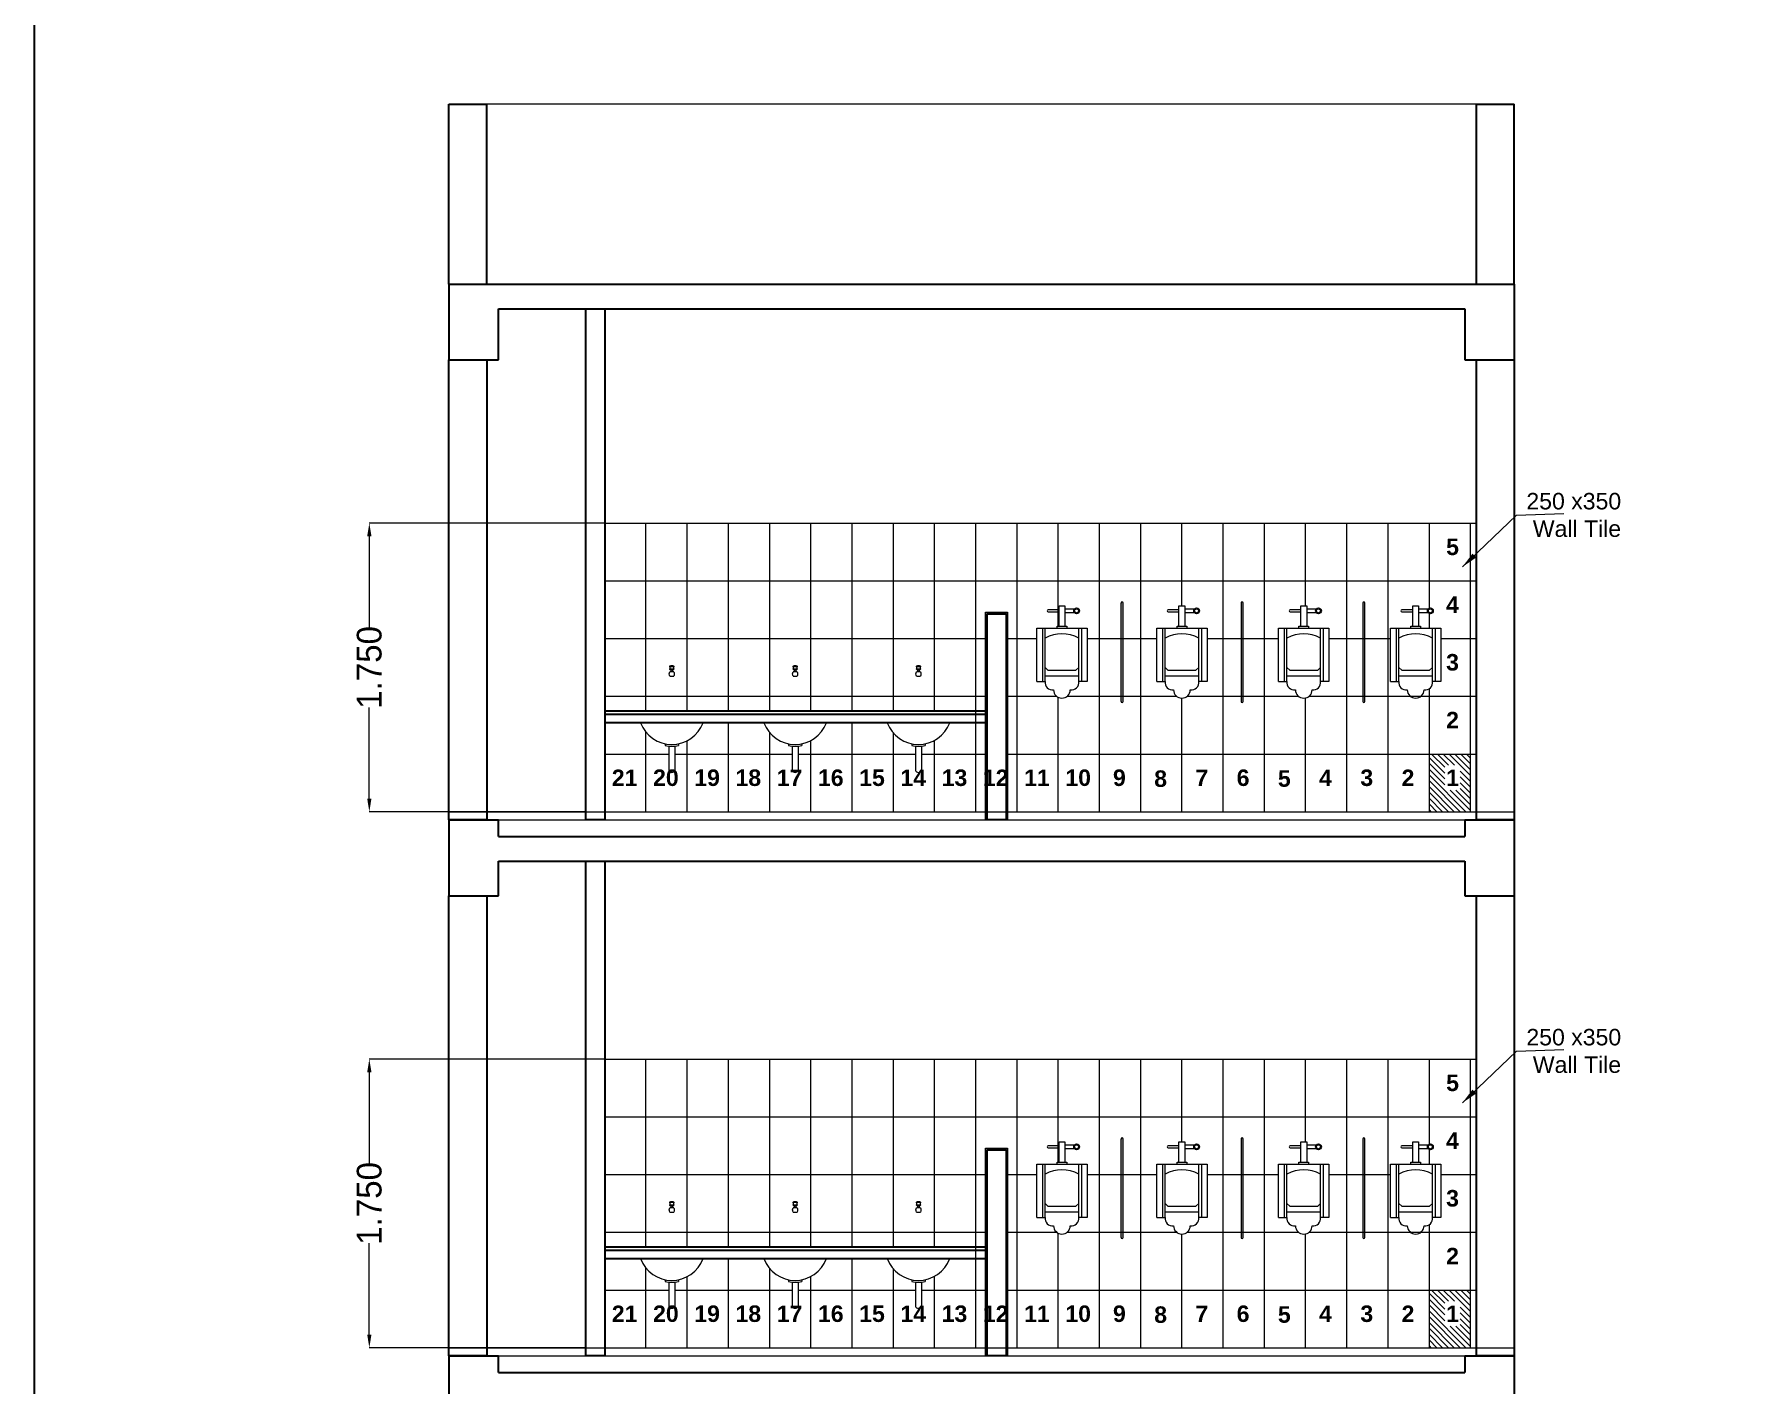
# Model space of a CAD drawing. Header units: millimetres. Extents: x 3614 to 12428, y -844 to 6844.
# Drawn here: x 5558.22 to 5568.58, y -790.68 to -782.49 of the extents above; entities that cross this region are included whole.
import ezdxf

# ---------------------------------------------------------------- set-up
doc = ezdxf.new("R2010")
doc.units = ezdxf.units.MM
doc.header["$LTSCALE"] = 40
doc.header["$MEASUREMENT"] = 0
doc.header["$PDMODE"] = 32
doc.header["$PDSIZE"] = 0.02
doc.layers.get('0').update_dxf_attribs({"linetype": 'CONTINUOUS', "lineweight": 20})
doc.layers.get('Defpoints').update_dxf_attribs({"linetype": 'CONTINUOUS', "lineweight": 20})
for name, color, linetype, lineweight in [('Dim', 220, 'CONTINUOUS', 15), ('Fixture', 44, 'CONTINUOUS', 15), ('FLOOR FINISH', 10, 'CONTINUOUS', 15), ('Furniture', 13, 'CONTINUOUS', 15), ('Plaster', 141, 'CONTINUOUS', 5), ('slab', 7, 'CONTINUOUS', 30), ('STONE', 11, 'CONTINUOUS', 9), ('TEXT', 7, 'CONTINUOUS', 20), ('Wall', 7, 'CONTINUOUS', 30), ('WALL TILE', 40, 'CONTINUOUS', 13)]:
    doc.layers.add(name, color=color, linetype=linetype, lineweight=lineweight)
doc.styles.add('ATTR', font='romans.shx', dxfattribs={"width": 0.8, "height": 1.2})
doc.styles.add('DIM', font='arial.ttf')
doc.styles.add('dim-stylus bt', font='arial.ttf')
doc.styles.add('Tabrej', font='GOTHIC.TTF')
doc.dimstyles.new('Copy of 1  100 SMALL', dxfattribs={"dimscale": 100, "dimtxt": 4.5, "dimasz": 3, "dimexe": 1.5, "dimexo": 0, "dimgap": 1, "dimtad": 1, "dimdec": 0, "dimzin": 0, "dimdsep": 46, "dimtxsty": 'dim-stylus bt', "dimblk": 'ARCHTICK', "dimcen": 0, "dimdle": 1.5, "dimclrd": 256, "dimclre": 256, "dimclrt": 7, "dimadec": 0, "dimazin": 0, "dimtfac": 0.7, "dimtdec": 0, "dimtofl": 0, "dimtmove": 2, "dimatfit": 3, "dimfxl": 0, "dimtolj": 1, "dimtzin": 0, "dimlwd": 15, "dimlwe": 15, "dimarcsym": 0})
doc.dimstyles.new('Tabrej', dxfattribs={"dimtxt": 0.5, "dimasz": 0.45, "dimexe": 0.18, "dimexo": 0.0625, "dimgap": 0.09, "dimtad": 0, "dimdec": 3, "dimzin": 0, "dimdsep": 46, "dimtxsty": 'Tabrej', "dimcen": 0, "dimclrd": 256, "dimclre": 256, "dimclrt": 7, "dimaunit": 1, "dimadec": 3, "dimazin": 0, "dimtfac": 1, "dimtdec": 3, "dimtofl": 0, "dimtmove": 0, "dimatfit": 3, "dimfxl": 0, "dimtolj": 1, "dimtzin": 0, "dimlwd": -1, "dimlwe": -1, "dimarcsym": 0})

# ---------------------------------------------------------------- blocks, each defined once
blk = doc.blocks.new('*D221')
at = {"layer": 'Defpoints', "color": 0, "ltscale": 0.05, "transparency": 16777216}
for p in [(5560.254, -788.708), (5561.682, -788.708), (5561.567, -790.458)]:
    blk.add_point(p, dxfattribs=at)
at = {"layer": 'Dim', "ltscale": 0.05, "transparency": 16777216}
for p, q in [((5561.682, -788.708), (5560.254, -788.708)), ((5560.254, -788.788), (5560.254, -789.341)), ((5560.254, -790.378), (5560.254, -789.825)), ((5561.567, -790.458), (5560.254, -790.458))]:
    blk.add_line(p, q, dxfattribs=at)
for points in [[(5560.241, -788.788), (5560.267, -788.788), (5560.254, -788.708)], [(5560.241, -790.378), (5560.267, -790.378), (5560.254, -790.458)]]:
    blk.add_solid(points, dxfattribs=at)
at = {"layer": 'Dim', "color": 7, "ltscale": 0.05, "transparency": 16777216, "insert": (5560.254, -789.583), "char_height": 0.15, "attachment_point": 5, "rotation": 90, "style": 'Tabrej'}
blk.add_mtext('\\A1;1.750', dxfattribs=at)
blk = doc.blocks.new('UIOP')
at = {"layer": 'Fixture'}
for p, q in [((3845.508, -469.333), (3845.533, -469.333)), ((3845.533, -469.346), (3845.508, -469.346)), ((3845.508, -469.365), (3845.533, -469.365)), ((3845.533, -469.39), (3845.508, -469.39)), ((3845.514, -469.365), (3845.514, -469.352)), ((3845.527, -469.352), (3845.527, -469.365))]:
    blk.add_line(p, q, dxfattribs=at)
for points in [[(3845.508, -469.346), (3845.508, -469.333)], [(3845.514, -469.327), (3845.527, -469.327)], [(3845.533, -469.333), (3845.533, -469.346)], [(3845.527, -469.352), (3845.514, -469.352)]]:
    blk.add_lwpolyline(points, dxfattribs=at)
for centre, radius, start, end in [((3845.514, -469.333), 0.00615, 88.2224, 181.7776), ((3845.514, -469.346), 0.00615, 178.2224, 271.7776), ((3845.527, -469.333), 0.00615, 358.2224, 91.7776), ((3845.527, -469.346), 0.00615, 268.2224, 1.7776), ((3845.537, -469.377), 0.0316, 156.3417, 203.6583), ((3845.504, -469.377), 0.0316, 336.3417, 23.6584)]:
    blk.add_arc(centre, radius, start, end, dxfattribs=at)
blk = doc.blocks.new('Urinal Toilet 2 EV')
for p, q in [((-1.05, 31.6), (-4.9, 31.6)), ((-4.9, 30.9), (-1.05, 30.9)), ((-1.05, 33), (1.05, 33)), ((-1.05, 25.7), (-1.05, 33)), ((1.05, 33), (1.05, 25.7)), ((1.05, 31.95), (4.483, 31.95)), ((-7, 25), (-7, 6)), ((-6, 6), (-6, 25)), ((-1.75, 25), (-1.75, 25.7)), ((-1.75, 25.7), (1.75, 25.7)), ((4.472, 30.55), (1.05, 30.55)), ((1.75, 25.7), (1.75, 25)), ((6, 6), (6, 25)), ((7, 25), (7, 6)), ((-6, 11), (-5, 10)), ((-6, 8), (6, 8)), ((-5, 10), (5, 10)), ((5, 10), (6, 11)), ((-9, 6), (-6, 6)), ((9, 6), (6, 6))]:
    blk.add_line(p, q)
blk.add_lwpolyline([(-9, 6), (-9, 25), (9, 25), (9, 6)])
for radius in [1.05, 0.7]:
    blk.add_circle((5.25, 31.25), radius)
for centre, radius, start, end in [((-4.9, 31.25), 0.35, 90, 270), ((0, 10.25), 12.75, 61.92752, 118.0725), ((-3.417, 5.583), 2.617, 170.8376, 279.1623), ((0, 3), 3, 180, 0), ((3.417, 5.583), 2.617, 260.8377, 9.162352)]:
    blk.add_arc(centre, radius, start, end)
at = {"style": 'ATTR', "width": 0.8, "flags": 9}
blk.add_attdef('ESTCODE', (0, 0), '', height=0.000000825, dxfattribs=at)
blk = doc.blocks.new('_ArchTick')
at = {"color": 0, "const_width": 0.15}
blk.add_lwpolyline([(-0.5, -0.5), (0.5, 0.5)], dxfattribs=at)
blk = doc.blocks.new('*D222')
at = {"layer": 'Defpoints', "color": 0, "ltscale": 0.05, "transparency": 16777216}
for p in [(5560.254, -785.458), (5561.682, -785.458), (5561.567, -787.208)]:
    blk.add_point(p, dxfattribs=at)
at = {"layer": 'Dim', "ltscale": 0.05, "transparency": 16777216}
for p, q in [((5561.682, -785.458), (5560.254, -785.458)), ((5560.254, -785.538), (5560.254, -786.091)), ((5560.254, -787.128), (5560.254, -786.575)), ((5561.567, -787.208), (5560.254, -787.208))]:
    blk.add_line(p, q, dxfattribs=at)
for points in [[(5560.241, -785.538), (5560.267, -785.538), (5560.254, -785.458)], [(5560.241, -787.128), (5560.267, -787.128), (5560.254, -787.208)]]:
    blk.add_solid(points, dxfattribs=at)
at = {"layer": 'Dim', "color": 7, "ltscale": 0.05, "transparency": 16777216, "insert": (5560.254, -786.333), "char_height": 0.15, "attachment_point": 5, "rotation": 90, "style": 'Tabrej'}
blk.add_mtext('\\A1;1.750', dxfattribs=at)

msp = doc.modelspace()

# ---------------------------------------------------------------- hatches: boundary and pattern name
at = {"layer": 'STONE', "ltscale": 0.05}
for points in [[(5564.8244, -785.9426, 1), (5564.8119, -785.9426), (5564.8119, -786.5401, 1), (5564.8244, -786.5401)], [(5565.5521, -785.9426, 1), (5565.5396, -785.9426), (5565.5396, -786.5401, 1), (5565.5521, -786.5401)], [(5566.2908, -785.9426, 1), (5566.2783, -785.9426), (5566.2783, -786.5401, 1), (5566.2908, -786.5401)], [(5564.8244, -789.1926, 1), (5564.8119, -789.1926), (5564.8119, -789.7901, 1), (5564.8244, -789.7901)], [(5565.5521, -789.1926, 1), (5565.5396, -789.1926), (5565.5396, -789.7901, 1), (5565.5521, -789.7901)], [(5566.2908, -789.1926, 1), (5566.2783, -789.1926), (5566.2783, -789.7901, 1), (5566.2908, -789.7901)]]:
    msp.add_hatch(color=256, dxfattribs=at).paths.add_polyline_path(points)
at = {"layer": 'WALL TILE'}
h = msp.add_hatch(dxfattribs=at)
h.set_pattern_fill('ANSI31', color=256, scale=0.2, style=0)
h.set_pattern_definition([(135, (9397.45781, -316.432003), (0.01767766953, 0.01767766953), [])])
h.paths.add_polyline_path([(5566.6816, -786.8581), (5566.9316, -786.8581), (5566.9316, -787.2081), (5566.6816, -787.2081)])
h.paths.add_polyline_path([(5566.8687, -786.9262), (5566.7748, -786.9262), (5566.7748, -787.0766), (5566.8687, -787.0766)], flags=16)
h = msp.add_hatch(dxfattribs=at)
h.set_pattern_fill('ANSI31', color=256, scale=0.2, style=0)
h.set_pattern_definition([(135, (9397.45781, -319.682003), (0.01767766953, 0.01767766953), [])])
h.paths.add_polyline_path([(5566.6816, -790.1081), (5566.9316, -790.1081), (5566.9316, -790.4581), (5566.6816, -790.4581)])
h.paths.add_polyline_path([(5566.8687, -790.1762), (5566.7748, -790.1762), (5566.7748, -790.3266), (5566.8687, -790.3266)], flags=16)

# ---------------------------------------------------------------- linework, layer by layer
at = {"layer": 'Fixture', "ltscale": 0.05}
msp.add_line((5566.967, -782.9181), (5560.967, -782.9181), dxfattribs=at)
at = {"layer": 'FLOOR FINISH', "ltscale": 0.05}
for p, q in [((5560.737, -787.2081), (5567.197, -787.2081)), ((5560.737, -787.2581), (5567.197, -787.2581)), ((5560.737, -790.4581), (5567.197, -790.4581)), ((5560.737, -790.5081), (5567.197, -790.5081))]:
    msp.add_line(p, q, dxfattribs=at)
at = {"layer": 'Furniture'}
for p, q in [((5562.0482, -786.7961), (5562.0482, -786.8068)), ((5562.1278, -786.7961), (5562.1278, -786.8068)), ((5562.7961, -786.7961), (5562.7961, -786.8068)), ((5562.8757, -786.7961), (5562.8757, -786.8068)), ((5563.544, -786.7961), (5563.544, -786.8068)), ((5563.6236, -786.7961), (5563.6236, -786.8068)), ((5562.0698, -786.8103), (5562.0698, -786.9572)), ((5562.1062, -786.8103), (5562.1062, -786.9572)), ((5562.8177, -786.8103), (5562.8177, -786.9572)), ((5562.8541, -786.8103), (5562.8541, -786.9572)), ((5563.5656, -786.8103), (5563.5656, -786.9572)), ((5563.602, -786.8103), (5563.602, -786.9572)), ((5562.0482, -790.0461), (5562.0482, -790.0568)), ((5562.0698, -790.0603), (5562.0698, -790.2072)), ((5562.1062, -790.0603), (5562.1062, -790.2072)), ((5562.1278, -790.0461), (5562.1278, -790.0568)), ((5562.7961, -790.0461), (5562.7961, -790.0568)), ((5562.8177, -790.0603), (5562.8177, -790.2072)), ((5562.8541, -790.0603), (5562.8541, -790.2072)), ((5562.8757, -790.0461), (5562.8757, -790.0568)), ((5563.544, -790.0461), (5563.544, -790.0568)), ((5563.5656, -790.0603), (5563.5656, -790.2072)), ((5563.602, -790.0603), (5563.602, -790.2072)), ((5563.6236, -790.0461), (5563.6236, -790.0568))]:
    msp.add_line(p, q, dxfattribs=at)
for centre, radius, start, end in [((5562.088, -786.5982), 0.2018, 200.24246, 339.75754), ((5562.8359, -786.5982), 0.2018, 200.24246, 339.75754), ((5563.5838, -786.5982), 0.2018, 200.24246, 339.75754), ((5562.088, -786.6305), 0.1808, 257.27869, 282.72131), ((5562.8359, -786.6305), 0.1808, 257.27869, 282.72131), ((5563.5838, -786.6305), 0.1808, 257.27869, 282.72131), ((5562.088, -786.9494), 0.0198, 203.17942, 336.82058), ((5562.8359, -786.9494), 0.0198, 203.17942, 336.82058), ((5563.5838, -786.9494), 0.0198, 203.17942, 336.82058), ((5562.088, -789.8482), 0.2018, 200.24246, 339.75754), ((5562.8359, -789.8482), 0.2018, 200.24246, 339.75754), ((5563.5838, -789.8482), 0.2018, 200.24246, 339.75754), ((5562.088, -789.8805), 0.1808, 257.27869, 282.72131), ((5562.8359, -789.8805), 0.1808, 257.27869, 282.72131), ((5563.5838, -789.8805), 0.1808, 257.27869, 282.72131), ((5562.088, -790.1994), 0.0198, 203.17942, 336.82058), ((5562.8359, -790.1994), 0.0198, 203.17942, 336.82058), ((5563.5838, -790.1994), 0.0198, 203.17942, 336.82058)]:
    msp.add_arc(centre, radius, start, end, dxfattribs=at)
at = {"layer": 'Plaster', "ltscale": 0.05}
for points in [[(5564.1247, -787.2581), (5563.9897, -787.2581), (5563.9897, -785.9981), (5564.1247, -785.9981)], [(5564.1247, -790.5081), (5563.9897, -790.5081), (5563.9897, -789.2481), (5564.1247, -789.2481)]]:
    msp.add_lwpolyline(points, close=True, dxfattribs=at)
at = {"layer": 'slab', "color": 5, "ltscale": 0.05}
for p, q in [((5560.737, -784.0081), (5560.737, -784.4681)), ((5560.737, -784.0081), (5567.197, -784.0081)), ((5567.197, -784.0081), (5567.197, -784.4681)), ((5561.037, -784.4681), (5561.037, -784.1581)), ((5561.037, -784.1581), (5566.897, -784.1581)), ((5566.897, -784.1581), (5566.897, -784.4681)), ((5560.737, -784.4681), (5561.037, -784.4681)), ((5566.897, -784.4681), (5567.197, -784.4681)), ((5560.737, -787.2581), (5560.737, -787.7181)), ((5560.737, -787.2581), (5561.037, -787.2581)), ((5561.037, -787.3581), (5561.037, -787.2581)), ((5566.897, -787.2581), (5566.897, -787.3581)), ((5566.897, -787.2581), (5567.197, -787.2581)), ((5567.197, -787.2581), (5567.197, -787.7181)), ((5561.037, -787.3581), (5566.897, -787.3581)), ((5561.037, -787.7181), (5561.037, -787.5081)), ((5561.037, -787.5081), (5566.897, -787.5081)), ((5566.897, -787.5081), (5566.897, -787.7181)), ((5560.737, -787.7181), (5561.037, -787.7181)), ((5566.897, -787.7181), (5567.197, -787.7181)), ((5560.737, -790.5081), (5560.737, -790.9681)), ((5560.737, -790.5081), (5561.037, -790.5081)), ((5561.037, -790.6081), (5561.037, -790.5081)), ((5566.897, -790.5081), (5566.897, -790.6081)), ((5566.897, -790.5081), (5567.197, -790.5081)), ((5567.197, -790.5081), (5567.197, -790.9681)), ((5561.037, -790.6081), (5566.897, -790.6081))]:
    msp.add_line(p, q, dxfattribs=at)
at = {"layer": 'slab'}
for p, q in [((5563.9897, -786.5981), (5561.6816, -786.5981)), ((5563.9897, -786.6181), (5561.6816, -786.6181)), ((5563.9897, -786.6681), (5561.6816, -786.6681)), ((5563.9897, -789.8481), (5561.6816, -789.8481)), ((5563.9897, -789.8681), (5561.6816, -789.8681)), ((5563.9897, -789.9181), (5561.6816, -789.9181))]:
    msp.add_line(p, q, dxfattribs=at)
at = {"layer": 'STONE', "ltscale": 0.05}
for points in [[(5564.8119, -785.9426), (5564.8119, -786.5401)], [(5564.8244, -786.5401), (5564.8244, -785.9426)], [(5565.5396, -785.9426), (5565.5396, -786.5401)], [(5565.5521, -786.5401), (5565.5521, -785.9426)], [(5566.2783, -785.9426), (5566.2783, -786.5401)], [(5566.2908, -786.5401), (5566.2908, -785.9426)], [(5564.8119, -789.1926), (5564.8119, -789.7901)], [(5564.8244, -789.7901), (5564.8244, -789.1926)], [(5565.5396, -789.1926), (5565.5396, -789.7901)], [(5565.5521, -789.7901), (5565.5521, -789.1926)], [(5566.2783, -789.1926), (5566.2783, -789.7901)], [(5566.2908, -789.7901), (5566.2908, -789.1926)]]:
    msp.add_lwpolyline(points, dxfattribs=at)
for centre, start, end in [((5564.8182, -785.9426), 0, 180), ((5565.5459, -785.9426), 0, 180), ((5566.2845, -785.9426), 0, 180), ((5564.8182, -786.5401), 180, 0), ((5565.5459, -786.5401), 180, 0), ((5566.2845, -786.5401), 180, 0), ((5564.8182, -789.1926), 0, 180), ((5565.5459, -789.1926), 0, 180), ((5566.2845, -789.1926), 0, 180), ((5564.8182, -789.7901), 180, 0), ((5565.5459, -789.7901), 180, 0), ((5566.2845, -789.7901), 180, 0)]:
    msp.add_arc(centre, 0.00625, start, end, dxfattribs=at)
at = {"layer": 'Wall', "ltscale": 0.05}
for p, q in [((5560.737, -784.0081), (5560.737, -782.9181)), ((5560.737, -782.9181), (5560.967, -782.9181)), ((5560.967, -784.0081), (5560.967, -782.9181)), ((5566.967, -784.0081), (5566.967, -782.9181)), ((5566.967, -782.9181), (5567.197, -782.9181)), ((5567.197, -784.0081), (5567.197, -782.9181))]:
    msp.add_line(p, q, dxfattribs=at)
for points in [[(5625.1261, -761.7999), (5558.2217, -761.7999), (5558.2217, -804.2858), (5625.1261, -804.2858)], [(5561.6816, -787.2581), (5561.5666, -787.2581), (5561.5666, -784.1581), (5561.6816, -784.1581)], [(5560.967, -787.2581), (5560.737, -787.2581), (5560.737, -784.4681), (5560.967, -784.4681)], [(5567.197, -787.2581), (5566.967, -787.2581), (5566.967, -784.4681), (5567.197, -784.4681)], [(5564.1147, -787.2581), (5563.9997, -787.2581), (5563.9997, -786.0081), (5564.1147, -786.0081)], [(5561.6816, -790.5081), (5561.5666, -790.5081), (5561.5666, -787.5081), (5561.6816, -787.5081)], [(5560.967, -790.5081), (5560.737, -790.5081), (5560.737, -787.7181), (5560.967, -787.7181)], [(5567.197, -790.5081), (5566.967, -790.5081), (5566.967, -787.7181), (5567.197, -787.7181)], [(5567.197, -790.5081), (5566.967, -790.5081), (5566.967, -787.7181), (5567.197, -787.7181)], [(5564.1147, -790.5081), (5563.9997, -790.5081), (5563.9997, -789.2581), (5564.1147, -789.2581)]]:
    msp.add_lwpolyline(points, close=True, dxfattribs=at)
at = {"layer": 'WALL TILE', "ltscale": 0.05}
for p, q in [((5561.6816, -785.4581), (5566.967, -785.4581)), ((5561.6816, -787.2081), (5561.6816, -785.4581)), ((5561.9316, -786.5981), (5561.9316, -785.4581)), ((5562.1816, -786.5981), (5562.1816, -785.4581)), ((5562.4316, -786.5981), (5562.4316, -785.4581)), ((5562.6816, -786.5981), (5562.6816, -785.4581)), ((5562.9316, -786.5981), (5562.9316, -785.4581)), ((5563.1816, -786.5981), (5563.1816, -785.4581)), ((5563.4316, -786.5981), (5563.4316, -785.4581)), ((5563.6816, -786.5981), (5563.6816, -785.4581)), ((5563.9316, -787.2081), (5563.9316, -785.4581)), ((5564.1816, -787.2081), (5564.1816, -785.4581)), ((5564.4316, -786.0837), (5564.4316, -785.4581)), ((5564.6816, -787.2081), (5564.6816, -785.4581)), ((5564.9316, -787.2081), (5564.9316, -785.4581)), ((5565.1816, -785.96), (5565.1816, -785.4581)), ((5565.4316, -787.2081), (5565.4316, -785.4581)), ((5565.6816, -787.2081), (5565.6816, -785.4581)), ((5565.9316, -785.96), (5565.9316, -785.4581)), ((5566.1816, -787.2081), (5566.1816, -785.4581)), ((5566.4316, -787.2081), (5566.4316, -785.4581)), ((5566.6816, -785.973), (5566.6816, -785.4581)), ((5566.9316, -787.2081), (5566.9316, -785.4581)), ((5561.6816, -785.8081), (5566.967, -785.8081)), ((5566.6816, -786.0956), (5566.6816, -786.0064)), ((5561.6816, -786.1581), (5563.9897, -786.1581)), ((5564.1247, -786.1581), (5564.3013, -786.1581)), ((5564.6063, -786.1581), (5565.0289, -786.1581)), ((5565.3339, -786.1581), (5565.7676, -786.1581)), ((5566.0726, -786.1581), (5566.4462, -786.1581)), ((5566.7512, -786.1581), (5566.967, -786.1581)), ((5566.6816, -787.2081), (5566.6816, -786.4613)), ((5561.6816, -786.5081), (5563.9897, -786.5081)), ((5564.1247, -786.5081), (5564.422, -786.5081)), ((5564.4316, -787.2081), (5564.4316, -786.5141)), ((5564.4855, -786.5081), (5565.1497, -786.5081)), ((5565.1816, -787.2081), (5565.1816, -786.5192)), ((5565.2132, -786.5081), (5565.8884, -786.5081)), ((5565.9316, -787.2081), (5565.9316, -786.5179)), ((5565.9519, -786.5081), (5566.967, -786.5081)), ((5562.4316, -787.2081), (5562.4316, -786.6681)), ((5563.1816, -787.2081), (5563.1816, -786.6681)), ((5561.9316, -787.2081), (5561.9316, -786.7258)), ((5562.1816, -787.2081), (5562.1816, -786.7771)), ((5562.6816, -787.2081), (5562.6816, -786.7283)), ((5562.9316, -787.2081), (5562.9316, -786.7759)), ((5563.4316, -787.2081), (5563.4316, -786.7307)), ((5563.6816, -787.2081), (5563.6816, -786.7748)), ((5561.6816, -786.8581), (5562.0698, -786.8581)), ((5562.1062, -786.8581), (5562.8177, -786.8581)), ((5562.8541, -786.8581), (5563.5656, -786.8581)), ((5563.602, -786.8581), (5563.9897, -786.8581)), ((5564.1247, -786.8581), (5566.967, -786.8581)), ((5561.6816, -788.7081), (5566.967, -788.7081)), ((5561.6816, -790.4581), (5561.6816, -788.7081)), ((5561.9316, -789.8481), (5561.9316, -788.7081)), ((5562.1816, -789.8481), (5562.1816, -788.7081)), ((5562.4316, -789.8481), (5562.4316, -788.7081)), ((5562.6816, -789.8481), (5562.6816, -788.7081)), ((5562.9316, -789.8481), (5562.9316, -788.7081)), ((5563.1816, -789.8481), (5563.1816, -788.7081)), ((5563.4316, -789.8481), (5563.4316, -788.7081)), ((5563.6816, -789.8481), (5563.6816, -788.7081)), ((5563.9316, -790.4581), (5563.9316, -788.7081)), ((5564.1816, -790.4581), (5564.1816, -788.7081)), ((5564.4316, -789.3337), (5564.4316, -788.7081)), ((5564.6816, -790.4581), (5564.6816, -788.7081)), ((5564.9316, -790.4581), (5564.9316, -788.7081)), ((5565.1816, -789.21), (5565.1816, -788.7081)), ((5565.4316, -790.4581), (5565.4316, -788.7081)), ((5565.6816, -790.4581), (5565.6816, -788.7081)), ((5565.9316, -789.21), (5565.9316, -788.7081)), ((5566.1816, -790.4581), (5566.1816, -788.7081)), ((5566.4316, -790.4581), (5566.4316, -788.7081)), ((5566.6816, -789.223), (5566.6816, -788.7081)), ((5566.9316, -790.4581), (5566.9316, -788.7081)), ((5561.6816, -789.0581), (5566.967, -789.0581)), ((5566.6816, -789.3456), (5566.6816, -789.2564)), ((5561.6816, -789.4081), (5563.9897, -789.4081)), ((5564.1247, -789.4081), (5564.3013, -789.4081)), ((5564.6063, -789.4081), (5565.0289, -789.4081)), ((5565.3339, -789.4081), (5565.7676, -789.4081)), ((5566.0726, -789.4081), (5566.4462, -789.4081)), ((5566.7512, -789.4081), (5566.967, -789.4081)), ((5561.6816, -789.7581), (5563.9897, -789.7581)), ((5564.1247, -789.7581), (5564.422, -789.7581)), ((5564.4316, -790.4581), (5564.4316, -789.7641)), ((5564.4855, -789.7581), (5565.1497, -789.7581)), ((5565.1816, -790.4581), (5565.1816, -789.7692)), ((5565.2132, -789.7581), (5565.8884, -789.7581)), ((5565.9316, -790.4581), (5565.9316, -789.7679)), ((5565.9519, -789.7581), (5566.967, -789.7581)), ((5566.6816, -790.4581), (5566.6816, -789.7113)), ((5561.9316, -790.4581), (5561.9316, -789.9758)), ((5562.4316, -790.4581), (5562.4316, -789.9181)), ((5562.6816, -790.4581), (5562.6816, -789.9783)), ((5563.1816, -790.4581), (5563.1816, -789.9181)), ((5563.4316, -790.4581), (5563.4316, -789.9807)), ((5561.6816, -790.1081), (5562.0698, -790.1081)), ((5562.1062, -790.1081), (5562.8177, -790.1081)), ((5562.1816, -790.4581), (5562.1816, -790.0271)), ((5562.8541, -790.1081), (5563.5656, -790.1081)), ((5562.9316, -790.4581), (5562.9316, -790.0259)), ((5563.602, -790.1081), (5563.9897, -790.1081)), ((5563.6816, -790.4581), (5563.6816, -790.0248)), ((5564.1247, -790.1081), (5566.967, -790.1081))]:
    msp.add_line(p, q, dxfattribs=at)

# ---------------------------------------------------------------- block references
at = {"layer": 'Fixture', "xscale": 0.01694444444365217, "yscale": 0.01694444444365217, "zscale": 0.01694444444365217}
for p in [(5564.4538, -786.5192), (5565.1814, -786.5192), (5565.9201, -786.5192), (5566.5987, -786.5192), (5564.4538, -789.7692), (5565.1814, -789.7692), (5565.9201, -789.7692), (5566.5987, -789.7692)]:
    msp.add_blockref('Urinal Toilet 2 EV', p, dxfattribs=at)
at = {"layer": 'STONE', "xscale": -1}
for p in [(9407.6084, -316.9955), (9408.3564, -316.9955), (9409.1043, -316.9955), (9407.6084, -320.2455), (9408.3564, -320.2455), (9409.1043, -320.2455)]:
    msp.add_blockref('UIOP', p, dxfattribs=at)

# ---------------------------------------------------------------- texts
at = {"layer": 'TEXT', "char_height": 0.1, "attachment_point": 5}
for s, insert, width, style in [('250 x350\\P Wall Tile', (5567.5575, -785.4089), 1.488739, 'DIM'), ('{\\fArial|b1|i0|c0|p34;5}', (5566.8223, -785.6025), 0.096954, 'dim-stylus bt'), ('{\\fArial|b1|i0|c0|p34;4}', (5566.8223, -785.9525), 0.096954, 'dim-stylus bt'), ('{\\fArial|b1|i0|c0|p34;3}', (5566.8223, -786.3025), 0.096954, 'dim-stylus bt'), ('{\\fArial|b1|i0|c0|p34;2}', (5566.8223, -786.6525), 0.096954, 'dim-stylus bt'), ('{\\fArial|b1|i0|c0|p34;21}', (5561.8022, -787.0025), 0.096954, 'dim-stylus bt'), ('{\\fArial|b1|i0|c0|p34;20}', (5562.0522, -787.0025), 0.096954, 'dim-stylus bt'), ('{\\fArial|b1|i0|c0|p34;19}', (5562.3022, -787.0025), 0.096954, 'dim-stylus bt'), ('{\\fArial|b1|i0|c0|p34;18}', (5562.5522, -787.0025), 0.096954, 'dim-stylus bt'), ('{\\fArial|b1|i0|c0|p34;17}', (5562.8022, -787.0025), 0.096954, 'dim-stylus bt'), ('{\\fArial|b1|i0|c0|p34;16}', (5563.0522, -787.0025), 0.096954, 'dim-stylus bt'), ('{\\fArial|b1|i0|c0|p34;15}', (5563.3022, -787.0025), 0.096954, 'dim-stylus bt'), ('{\\fArial|b1|i0|c0|p34;14}', (5563.5522, -787.0025), 0.096954, 'dim-stylus bt'), ('{\\fArial|b1|i0|c0|p34;13}', (5563.8022, -787.0025), 0.096954, 'dim-stylus bt'), ('{\\fArial|b1|i0|c0|p34;12}', (5564.0522, -787.0025), 0.096954, 'dim-stylus bt'), ('{\\fArial|b1|i0|c0|p34;11}', (5564.3022, -787.0025), 0.096954, 'dim-stylus bt'), ('{\\fArial|b1|i0|c0|p34;10}', (5564.5522, -787.0025), 0.096954, 'dim-stylus bt'), ('{\\fArial|b1|i0|c0|p34;9}', (5564.8022, -787.0025), 0.096954, 'dim-stylus bt'), ('{\\fArial|b1|i0|c0|p34;8}', (5565.0522, -787.0081), 0.096954, 'dim-stylus bt'), ('{\\fArial|b1|i0|c0|p34;7}', (5565.3022, -787.0025), 0.096954, 'dim-stylus bt'), ('{\\fArial|b1|i0|c0|p34;6}', (5565.5522, -787.0025), 0.096954, 'dim-stylus bt'), ('{\\fArial|b1|i0|c0|p34;5}', (5565.8022, -787.0074), 0.096954, 'dim-stylus bt'), ('{\\fArial|b1|i0|c0|p34;4}', (5566.0522, -787.0025), 0.096954, 'dim-stylus bt'), ('{\\fArial|b1|i0|c0|p34;3}', (5566.3022, -787.0025), 0.096954, 'dim-stylus bt'), ('{\\fArial|b1|i0|c0|p34;2}', (5566.5522, -787.0025), 0.096954, 'dim-stylus bt'), ('{\\fArial|b1|i0|c0|p34;1}', (5566.8223, -787.0025), 0.096954, 'dim-stylus bt'), ('250 x350\\P Wall Tile', (5567.5575, -788.6589), 1.488739, 'DIM'), ('{\\fArial|b1|i0|c0|p34;5}', (5566.8223, -788.8525), 0.096954, 'dim-stylus bt'), ('{\\fArial|b1|i0|c0|p34;4}', (5566.8223, -789.2025), 0.096954, 'dim-stylus bt'), ('{\\fArial|b1|i0|c0|p34;3}', (5566.8223, -789.5525), 0.096954, 'dim-stylus bt'), ('{\\fArial|b1|i0|c0|p34;2}', (5566.8223, -789.9025), 0.096954, 'dim-stylus bt'), ('{\\fArial|b1|i0|c0|p34;21}', (5561.8022, -790.2525), 0.096954, 'dim-stylus bt'), ('{\\fArial|b1|i0|c0|p34;20}', (5562.0522, -790.2525), 0.096954, 'dim-stylus bt'), ('{\\fArial|b1|i0|c0|p34;19}', (5562.3022, -790.2525), 0.096954, 'dim-stylus bt'), ('{\\fArial|b1|i0|c0|p34;18}', (5562.5522, -790.2525), 0.096954, 'dim-stylus bt'), ('{\\fArial|b1|i0|c0|p34;17}', (5562.8022, -790.2525), 0.096954, 'dim-stylus bt'), ('{\\fArial|b1|i0|c0|p34;16}', (5563.0522, -790.2525), 0.096954, 'dim-stylus bt'), ('{\\fArial|b1|i0|c0|p34;15}', (5563.3022, -790.2525), 0.096954, 'dim-stylus bt'), ('{\\fArial|b1|i0|c0|p34;14}', (5563.5522, -790.2525), 0.096954, 'dim-stylus bt'), ('{\\fArial|b1|i0|c0|p34;13}', (5563.8022, -790.2525), 0.096954, 'dim-stylus bt'), ('{\\fArial|b1|i0|c0|p34;12}', (5564.0522, -790.2525), 0.096954, 'dim-stylus bt'), ('{\\fArial|b1|i0|c0|p34;11}', (5564.3022, -790.2525), 0.096954, 'dim-stylus bt'), ('{\\fArial|b1|i0|c0|p34;10}', (5564.5522, -790.2525), 0.096954, 'dim-stylus bt'), ('{\\fArial|b1|i0|c0|p34;9}', (5564.8022, -790.2525), 0.096954, 'dim-stylus bt'), ('{\\fArial|b1|i0|c0|p34;8}', (5565.0522, -790.2581), 0.096954, 'dim-stylus bt'), ('{\\fArial|b1|i0|c0|p34;7}', (5565.3022, -790.2525), 0.096954, 'dim-stylus bt'), ('{\\fArial|b1|i0|c0|p34;6}', (5565.5522, -790.2525), 0.096954, 'dim-stylus bt'), ('{\\fArial|b1|i0|c0|p34;5}', (5565.8022, -790.2574), 0.096954, 'dim-stylus bt'), ('{\\fArial|b1|i0|c0|p34;4}', (5566.0522, -790.2525), 0.096954, 'dim-stylus bt'), ('{\\fArial|b1|i0|c0|p34;3}', (5566.3022, -790.2525), 0.096954, 'dim-stylus bt'), ('{\\fArial|b1|i0|c0|p34;2}', (5566.5522, -790.2525), 0.096954, 'dim-stylus bt'), ('{\\fArial|b1|i0|c0|p34;1}', (5566.8223, -790.2525), 0.096954, 'dim-stylus bt')]:
    msp.add_mtext(s, dxfattribs=dict(at, insert=insert, width=width, style=style))

# ---------------------------------------------------------------- dimensions: what is measured, and where the dimension line sits
at = {"layer": 'Dim', "ltscale": 0.05}
for base, p1, p2, picture, middle in [((5560.254, -785.4581), (5561.5666, -787.2081), (5561.6816, -785.4581), '*D222', (5560.254, -786.3331)), ((5560.254, -788.7081), (5561.5666, -790.4581), (5561.6816, -788.7081), '*D221', (5560.254, -789.5831))]:
    dim = msp.add_linear_dim(base=base, p1=p1, p2=p2, angle=90, dimstyle='Tabrej', override={"dimtxt": 0.15, "dimasz": 0.08, "dimexe": 0, "dimexo": 0, "dimgap": 0, "dimpost": '\\X', "dimsah": 1, "dimdle": 0.2, "dimtmove": 2}, dxfattribs=at)
    dim.commit()
    dim.dimension.update_dxf_attribs({"geometry": picture, "text_midpoint": middle})

# ---------------------------------------------------------------- leaders
at = {"layer": 'Dim'}
for points in [[(5566.882, -785.7239), (5567.2105, -785.41), (5567.4975, -785.4005)], [(5566.882, -788.9739), (5567.2105, -788.66), (5567.4975, -788.6505)]]:
    msp.add_leader(points, dimstyle='Copy of 1  100 SMALL', override={"dimtxt": 4, "dimasz": 0.001, "dimtad": 0, "dimfxl": 6, "dimarcsym": 2}, dxfattribs=at)

doc.saveas('drawing.dxf')
